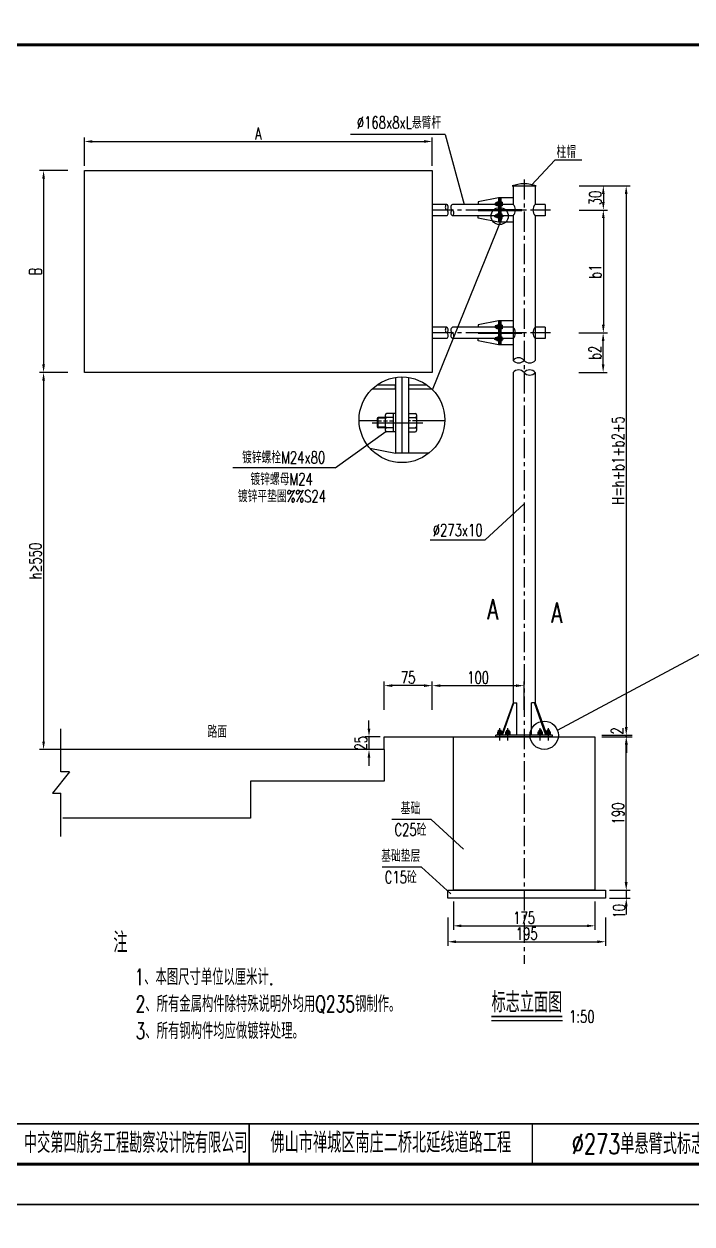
# Model space of a CAD drawing. Extents: x 4349 to 271026, y -15323 to -8945.
# Drawn here: x 4546.2 to 4711.4, y -14948.7 to -14651.7 of the extents above; entities that cross this region are included whole.
import ezdxf
from ezdxf.enums import TextEntityAlignment as Align

# ---------------------------------------------------------------- set-up
doc = ezdxf.new("R2010")
doc.units = 0
doc.header["$LTSCALE"] = 2
doc.header["$PDMODE"] = 32
doc.header["$PDSIZE"] = 0.3
doc.linetypes.add('CENTERX2', pattern=[4, 2.5, -0.5, 0.5, -0.5])
doc.linetypes.add('HIDDENX2', pattern=[0.75, 0.5, -0.25])
doc.layers.get('0').update_dxf_attribs({"linetype": 'CONTINUOUS'})
doc.layers.get('DEFPOINTS').update_dxf_attribs({"linetype": 'CONTINUOUS'})
for name, color, linetype in [('中线', 2, 'CENTERX2'), ('图框', 7, 'CONTINUOUS'), ('尺寸标注', 4, 'CONTINUOUS'), ('文字', 7, 'CONTINUOUS'), ('文字符号', 7, 'CONTINUOUS'), ('结构2', 7, 'CONTINUOUS'), ('结构3', 1, 'CONTINUOUS')]:
    doc.layers.add(name, color=color, linetype=linetype)
doc.styles.get("Standard").update_dxf_attribs({"font": 'simplex1.shx', "width": 0.7, "bigfont": 'hztxt.shx'})
doc.dimstyles.new('1：10', dxfattribs={"dimtxt": 3, "dimasz": 2, "dimexe": 1, "dimexo": 1, "dimgap": 0.5, "dimtad": 1, "dimrnd": 0.0095, "dimdsep": 46, "dimtxsty": 'Standard', "dimcen": 0.09, "dimclrd": 256, "dimclre": 256, "dimadec": 0, "dimazin": 0, "dimtfac": 1, "dimtix": 1, "dimtmove": 2, "dimatfit": 3, "dimfxl": 0, "dimtolj": 1, "dimtzin": 0, "dimarcsym": 0})
doc.dimstyles.new('比例：1：50（mm)', dxfattribs={"dimtxt": 3, "dimasz": 2, "dimexe": 1, "dimexo": 1, "dimgap": 0.5, "dimtad": 1, "dimlfac": 5, "dimrnd": 0.0095, "dimdsep": 46, "dimtxsty": 'Standard', "dimcen": 0.09, "dimclrd": 256, "dimclre": 256, "dimclrt": 256, "dimadec": 0, "dimazin": 0, "dimtfac": 1, "dimtix": 1, "dimtmove": 2, "dimatfit": 3, "dimfxl": 0, "dimtolj": 1, "dimtzin": 0, "dimarcsym": 0})

# ---------------------------------------------------------------- blocks, each defined once
blk = doc.blocks.new('series')
at = {"width": 0.75}
for tag, height, p in [('页码', 4, (-35, -19)), ('图名', 5, (-220, -282)), ('图号', 5, (-20, -282))]:
    blk.add_attdef(tag, text='', height=height, dxfattribs=at).set_placement(p, align=Align.MIDDLE_CENTER)
blk = doc.blocks.new('DIM')
at = {"color": 4}
blk.add_lwpolyline([(-1, -0.1, 0.2, 0, 0), (0, 0, 0, 0, 0)], format="xyseb", dxfattribs=at)
blk = doc.blocks.new('*D953')
at = {"layer": 'DEFPOINTS', "color": 0, "linetype": 'Continuous'}
for p in [(4562.22, -14737.98), (4551.08, -14831.32), (4562.22, -14831.32)]:
    blk.add_point(p, dxfattribs=at)
at = {"layer": '尺寸标注', "linetype": 'Continuous', "lineweight": -2}
for p, q in [((4557.08, -14737.98), (4550.08, -14737.98)), ((4551.08, -14739.98), (4551.08, -14829.32)), ((4557.08, -14831.32), (4550.08, -14831.32))]:
    blk.add_line(p, q, dxfattribs=at)
at = {"layer": '尺寸标注', "linetype": 'Continuous'}
for points in [[(4550.75, -14739.98), (4551.42, -14739.98), (4551.08, -14737.98)], [(4550.75, -14829.32), (4551.42, -14829.32), (4551.08, -14831.32)]]:
    blk.add_solid(points, dxfattribs=at)
at = {"layer": '尺寸标注', "linetype": 'Continuous', "insert": (4549.08, -14784.65), "char_height": 3, "attachment_point": 5, "rotation": 90}
blk.add_mtext('\\A1;h≥550', dxfattribs=at)
blk = doc.blocks.new('*D954')
at = {"layer": 'DEFPOINTS', "color": 0, "linetype": 'Continuous'}
for p in [(4672.63, -14691.78), (4676.45, -14697.78), (4689.48, -14697.78)]:
    blk.add_point(p, dxfattribs=at)
at = {"layer": '尺寸标注', "linetype": 'Continuous', "lineweight": -2}
for p, q in [((4683.48, -14691.78), (4690.48, -14691.78)), ((4689.48, -14693.78), (4689.48, -14695.78)), ((4683.48, -14697.78), (4690.48, -14697.78))]:
    blk.add_line(p, q, dxfattribs=at)
at = {"layer": '尺寸标注', "linetype": 'Continuous'}
for points in [[(4689.14, -14693.78), (4689.81, -14693.78), (4689.48, -14691.78)], [(4689.14, -14695.78), (4689.81, -14695.78), (4689.48, -14697.78)]]:
    blk.add_solid(points, dxfattribs=at)
at = {"layer": '尺寸标注', "linetype": 'Continuous', "insert": (4687.48, -14694.78), "char_height": 3, "attachment_point": 5, "rotation": 90}
blk.add_mtext('\\A1;30', dxfattribs=at)
blk = doc.blocks.new('*D955')
at = {"layer": 'DEFPOINTS', "color": 0, "linetype": 'Continuous'}
for p in [(4672.83, -14691.78), (4676.9, -14827.72), (4695.13, -14827.72)]:
    blk.add_point(p, dxfattribs=at)
at = {"layer": '尺寸标注', "linetype": 'Continuous', "lineweight": -2}
for p, q in [((4689.13, -14691.78), (4696.13, -14691.78)), ((4695.13, -14693.78), (4695.13, -14825.72)), ((4689.13, -14827.72), (4696.13, -14827.72))]:
    blk.add_line(p, q, dxfattribs=at)
at = {"layer": '尺寸标注', "linetype": 'Continuous'}
for points in [[(4694.8, -14693.78), (4695.47, -14693.78), (4695.13, -14691.78)], [(4694.8, -14825.72), (4695.47, -14825.72), (4695.13, -14827.72)]]:
    blk.add_solid(points, dxfattribs=at)
at = {"layer": '尺寸标注', "linetype": 'Continuous', "insert": (4693.13, -14759.75), "char_height": 3, "attachment_point": 5, "rotation": 90}
blk.add_mtext('\\A1;H=h+b1+b2+5', dxfattribs=at)
blk = doc.blocks.new('*D956')
at = {"layer": 'DEFPOINTS', "color": 0, "linetype": 'Continuous'}
for p in [(4687.4, -14828.12), (4695.13, -14828.12), (4690.03, -14866.12)]:
    blk.add_point(p, dxfattribs=at)
at = {"layer": '尺寸标注', "linetype": 'Continuous', "lineweight": -2}
for p, q in [((4689.13, -14828.12), (4696.13, -14828.12)), ((4695.13, -14864.12), (4695.13, -14830.12)), ((4691.03, -14866.12), (4696.13, -14866.12))]:
    blk.add_line(p, q, dxfattribs=at)
at = {"layer": '尺寸标注', "linetype": 'Continuous'}
for points in [[(4694.8, -14830.12), (4695.47, -14830.12), (4695.13, -14828.12)], [(4694.8, -14864.12), (4695.47, -14864.12), (4695.13, -14866.12)]]:
    blk.add_solid(points, dxfattribs=at)
at = {"layer": '尺寸标注', "linetype": 'Continuous', "insert": (4693.13, -14847.12), "char_height": 3, "attachment_point": 5, "rotation": 90}
blk.add_mtext('\\A1;190', dxfattribs=at)
blk = doc.blocks.new('*D957')
at = {"layer": 'DEFPOINTS', "color": 0, "linetype": 'Continuous'}
for p in [(4690.03, -14866.12), (4690.03, -14868.12), (4695.15, -14868.12)]:
    blk.add_point(p, dxfattribs=at)
at = {"layer": '尺寸标注', "linetype": 'Continuous', "lineweight": -2}
for p, q in [((4695.15, -14864.12), (4695.15, -14862.12)), ((4691.03, -14866.12), (4696.15, -14866.12)), ((4695.15, -14866.12), (4695.15, -14868.12)), ((4691.03, -14868.12), (4696.15, -14868.12)), ((4695.15, -14870.12), (4695.15, -14872.12))]:
    blk.add_line(p, q, dxfattribs=at)
at = {"layer": '尺寸标注', "linetype": 'Continuous'}
for points in [[(4694.81, -14864.12), (4695.48, -14864.12), (4695.15, -14866.12)], [(4694.81, -14870.12), (4695.48, -14870.12), (4695.15, -14868.12)]]:
    blk.add_solid(points, dxfattribs=at)
at = {"layer": '尺寸标注', "linetype": 'Continuous', "insert": (4693.37, -14871.32), "char_height": 3, "attachment_point": 5, "rotation": 90}
blk.add_mtext('\\A1;10', dxfattribs=at)
blk = doc.blocks.new('*D958')
at = {"layer": 'DEFPOINTS', "color": 0, "linetype": 'Continuous'}
for p in [(4652.4, -14866.12), (4687.4, -14866.12), (4687.4, -14874.93)]:
    blk.add_point(p, dxfattribs=at)
at = {"layer": '尺寸标注', "linetype": 'Continuous', "lineweight": -2}
for p, q in [((4652.4, -14868.93), (4652.4, -14875.93)), ((4687.4, -14868.93), (4687.4, -14875.93)), ((4654.4, -14874.93), (4685.4, -14874.93))]:
    blk.add_line(p, q, dxfattribs=at)
at = {"layer": '尺寸标注', "linetype": 'Continuous'}
for points in [[(4654.4, -14874.6), (4654.4, -14875.27), (4652.4, -14874.93)], [(4685.4, -14874.6), (4685.4, -14875.27), (4687.4, -14874.93)]]:
    blk.add_solid(points, dxfattribs=at)
at = {"layer": '尺寸标注', "linetype": 'Continuous', "insert": (4669.9, -14872.93), "char_height": 3, "attachment_point": 5}
blk.add_mtext('\\A1;175', dxfattribs=at)
blk = doc.blocks.new('*D959')
at = {"layer": 'DEFPOINTS', "color": 0, "linetype": 'Continuous'}
for p in [(4651.03, -14868.12), (4690.03, -14868.12), (4690.03, -14878.87)]:
    blk.add_point(p, dxfattribs=at)
at = {"layer": '尺寸标注', "linetype": 'Continuous', "lineweight": -2}
for p, q in [((4651.03, -14872.87), (4651.03, -14879.87)), ((4690.03, -14872.87), (4690.03, -14879.87)), ((4653.03, -14878.87), (4688.03, -14878.87))]:
    blk.add_line(p, q, dxfattribs=at)
at = {"layer": '尺寸标注', "linetype": 'Continuous'}
for points in [[(4653.03, -14878.54), (4653.03, -14879.21), (4651.03, -14878.87)], [(4688.03, -14878.54), (4688.03, -14879.21), (4690.03, -14878.87)]]:
    blk.add_solid(points, dxfattribs=at)
at = {"layer": '尺寸标注', "linetype": 'Continuous', "insert": (4670.53, -14876.87), "char_height": 3, "attachment_point": 5}
blk.add_mtext('\\A1;195', dxfattribs=at)
blk = doc.blocks.new('*D970')
at = {"layer": 'DEFPOINTS', "color": 0, "linetype": 'Continuous'}
for p in [(4561.17, -14687.98), (4551.08, -14737.98), (4561.17, -14737.98)]:
    blk.add_point(p, dxfattribs=at)
at = {"layer": '尺寸标注', "linetype": 'Continuous', "lineweight": -2}
for p, q in [((4557.08, -14687.98), (4550.08, -14687.98)), ((4551.08, -14689.98), (4551.08, -14735.98)), ((4557.08, -14737.98), (4550.08, -14737.98))]:
    blk.add_line(p, q, dxfattribs=at)
at = {"layer": '尺寸标注', "linetype": 'Continuous'}
for points in [[(4550.75, -14689.98), (4551.42, -14689.98), (4551.08, -14687.98)], [(4550.75, -14735.98), (4551.42, -14735.98), (4551.08, -14737.98)]]:
    blk.add_solid(points, dxfattribs=at)
at = {"layer": '尺寸标注', "color": 0, "linetype": 'Continuous', "insert": (4549.08, -14712.98), "char_height": 3, "attachment_point": 5, "rotation": 90}
blk.add_mtext('\\A1;B', dxfattribs=at)
blk = doc.blocks.new('*D971')
at = {"layer": 'DEFPOINTS', "color": 0, "linetype": 'Continuous'}
for p in [(4647.17, -14680.81), (4561.17, -14687.98), (4647.17, -14687.98)]:
    blk.add_point(p, dxfattribs=at)
at = {"layer": '尺寸标注', "linetype": 'Continuous', "lineweight": -2}
for p, q in [((4561.17, -14686.81), (4561.17, -14679.81)), ((4647.17, -14686.81), (4647.17, -14679.81)), ((4563.17, -14680.81), (4645.17, -14680.81))]:
    blk.add_line(p, q, dxfattribs=at)
at = {"layer": '尺寸标注', "linetype": 'Continuous'}
for points in [[(4563.17, -14680.47), (4563.17, -14681.14), (4561.17, -14680.81)], [(4645.17, -14680.47), (4645.17, -14681.14), (4647.17, -14680.81)]]:
    blk.add_solid(points, dxfattribs=at)
at = {"layer": '尺寸标注', "color": 0, "linetype": 'Continuous', "insert": (4604.17, -14678.81), "char_height": 3, "attachment_point": 5}
blk.add_mtext('\\A1;A', dxfattribs=at)
blk = doc.blocks.new('*D936')
at = {"layer": 'DEFPOINTS', "color": 0, "linetype": 'Continuous'}
for p in [(4675.13, -14728.18), (4689.43, -14728.18), (4647.17, -14737.98)]:
    blk.add_point(p, dxfattribs=at)
at = {"layer": '尺寸标注', "linetype": 'Continuous', "lineweight": -2}
for p, q in [((4683.43, -14728.18), (4690.43, -14728.18)), ((4689.43, -14735.98), (4689.43, -14730.18)), ((4683.43, -14737.98), (4690.43, -14737.98))]:
    blk.add_line(p, q, dxfattribs=at)
at = {"layer": '尺寸标注', "linetype": 'Continuous'}
for points in [[(4689.1, -14730.18), (4689.76, -14730.18), (4689.43, -14728.18)], [(4689.1, -14735.98), (4689.76, -14735.98), (4689.43, -14737.98)]]:
    blk.add_solid(points, dxfattribs=at)
at = {"layer": '尺寸标注', "color": 0, "linetype": 'Continuous', "insert": (4687.43, -14733.08), "char_height": 3, "attachment_point": 5, "rotation": 90}
blk.add_mtext('\\A1;b2', dxfattribs=at)
blk = doc.blocks.new('*D937')
at = {"layer": 'DEFPOINTS', "color": 0, "linetype": 'Continuous'}
for p in [(4676.45, -14697.78), (4676.45, -14728.18), (4689.48, -14728.18)]:
    blk.add_point(p, dxfattribs=at)
at = {"layer": '尺寸标注', "linetype": 'Continuous', "lineweight": -2}
for p, q in [((4683.48, -14697.78), (4690.48, -14697.78)), ((4689.48, -14699.78), (4689.48, -14726.18)), ((4683.48, -14728.18), (4690.48, -14728.18))]:
    blk.add_line(p, q, dxfattribs=at)
at = {"layer": '尺寸标注', "linetype": 'Continuous'}
for points in [[(4689.14, -14699.78), (4689.81, -14699.78), (4689.48, -14697.78)], [(4689.14, -14726.18), (4689.81, -14726.18), (4689.48, -14728.18)]]:
    blk.add_solid(points, dxfattribs=at)
at = {"layer": '尺寸标注', "color": 0, "linetype": 'Continuous', "insert": (4687.48, -14712.98), "char_height": 3, "attachment_point": 5, "rotation": 90}
blk.add_mtext('\\A1;b1', dxfattribs=at)
blk = doc.blocks.new('*D938')
at = {"layer": 'DEFPOINTS', "color": 0, "linetype": 'Continuous'}
for p in [(4669.9, -14815.49), (4647.17, -14828.12), (4669.9, -14828.12)]:
    blk.add_point(p, dxfattribs=at)
at = {"layer": '尺寸标注', "linetype": 'Continuous', "lineweight": -2}
for p, q in [((4647.17, -14821.49), (4647.17, -14814.49)), ((4649.17, -14815.49), (4667.9, -14815.49)), ((4669.9, -14821.49), (4669.9, -14814.49))]:
    blk.add_line(p, q, dxfattribs=at)
at = {"layer": '尺寸标注', "linetype": 'Continuous'}
for points in [[(4649.17, -14815.16), (4649.17, -14815.82), (4647.17, -14815.49)], [(4667.9, -14815.16), (4667.9, -14815.82), (4669.9, -14815.49)]]:
    blk.add_solid(points, dxfattribs=at)
at = {"layer": '尺寸标注', "color": 0, "linetype": 'Continuous', "insert": (4658.53, -14813.49), "char_height": 3, "attachment_point": 5}
blk.add_mtext('\\A1;100', dxfattribs=at)
blk = doc.blocks.new('*D939')
at = {"layer": 'DEFPOINTS', "color": 0, "linetype": 'Continuous'}
for p in [(4635.28, -14815.49), (4635.28, -14828.12), (4647.17, -14828.12)]:
    blk.add_point(p, dxfattribs=at)
at = {"layer": '尺寸标注', "linetype": 'Continuous', "lineweight": -2}
for p, q in [((4635.28, -14821.49), (4635.28, -14814.49)), ((4645.17, -14815.49), (4637.28, -14815.49)), ((4647.17, -14821.49), (4647.17, -14814.49))]:
    blk.add_line(p, q, dxfattribs=at)
at = {"layer": '尺寸标注', "linetype": 'Continuous'}
for points in [[(4637.28, -14815.16), (4637.28, -14815.82), (4635.28, -14815.49)], [(4645.17, -14815.16), (4645.17, -14815.82), (4647.17, -14815.49)]]:
    blk.add_solid(points, dxfattribs=at)
at = {"layer": '尺寸标注', "color": 0, "linetype": 'Continuous', "insert": (4641.22, -14813.49), "char_height": 3, "attachment_point": 5}
blk.add_mtext('\\A1;75', dxfattribs=at)
blk = doc.blocks.new('*D951')
at = {"layer": 'DEFPOINTS', "color": 0, "linetype": 'Continuous'}
for p in [(4689.13, -14827.72), (4689.13, -14828.12), (4695.17, -14827.72)]:
    blk.add_point(p, dxfattribs=at)
at = {"layer": '尺寸标注', "linetype": 'Continuous', "lineweight": -2}
for p, q in [((4695.17, -14825.72), (4695.17, -14823.72)), ((4690.13, -14827.72), (4696.17, -14827.72)), ((4690.13, -14828.12), (4696.17, -14828.12)), ((4695.17, -14828.12), (4695.17, -14827.72)), ((4695.17, -14830.12), (4695.17, -14832.12))]:
    blk.add_line(p, q, dxfattribs=at)
at = {"layer": '尺寸标注', "linetype": 'Continuous'}
for points in [[(4694.83, -14825.72), (4695.5, -14825.72), (4695.17, -14827.72)], [(4694.83, -14830.12), (4695.5, -14830.12), (4695.17, -14828.12)]]:
    blk.add_solid(points, dxfattribs=at)
at = {"layer": '尺寸标注', "color": 0, "linetype": 'Continuous', "insert": (4692.89, -14826.67), "char_height": 3, "attachment_point": 5, "rotation": 90}
blk.add_mtext('\\A1;2', dxfattribs=at)
blk = doc.blocks.new('*D952')
at = {"layer": 'DEFPOINTS', "color": 0, "linetype": 'Continuous'}
for p in [(4635.28, -14828.12), (4631.54, -14831.32), (4635.28, -14831.32)]:
    blk.add_point(p, dxfattribs=at)
at = {"layer": '尺寸标注', "linetype": 'Continuous', "lineweight": -2}
for p, q in [((4631.54, -14826.12), (4631.54, -14824.12)), ((4634.28, -14828.12), (4630.54, -14828.12)), ((4631.54, -14828.12), (4631.54, -14831.32)), ((4634.28, -14831.32), (4630.54, -14831.32)), ((4631.54, -14833.32), (4631.54, -14835.32))]:
    blk.add_line(p, q, dxfattribs=at)
at = {"layer": '尺寸标注', "linetype": 'Continuous'}
for points in [[(4631.2, -14826.12), (4631.87, -14826.12), (4631.54, -14828.12)], [(4631.2, -14833.32), (4631.87, -14833.32), (4631.54, -14831.32)]]:
    blk.add_solid(points, dxfattribs=at)
at = {"layer": '尺寸标注', "color": 0, "linetype": 'Continuous', "insert": (4629.54, -14829.72), "char_height": 3, "attachment_point": 5, "rotation": 90}
blk.add_mtext('\\A1;25', dxfattribs=at)
blk = doc.blocks.new('12345')
at = {"layer": '图框'}
blk.add_lwpolyline([(4926.93, -9362.88), (4926.93, -9065.88), (4506.93, -9065.88), (4506.93, -9362.88)], close=True, dxfattribs=at)
blk = doc.blocks.new('123456')
at = {"layer": '图框', "linetype": 'Continuous'}
blk.add_blockref('12345', (0, -2522.15), dxfattribs=at)

msp = doc.modelspace()

# ---------------------------------------------------------------- linework, layer by layer
for p, q in [((4663.35583, -14827.72291), (4663.35583, -14826.88291)), ((4664.43583, -14827.24291), (4663.35583, -14827.24291)), ((4663.59583, -14827.60291), (4663.59583, -14826.52291)), ((4664.19583, -14827.60291), (4664.19583, -14826.52291)), ((4664.43583, -14827.72291), (4664.43583, -14826.88291)), ((4665.35583, -14827.72291), (4665.35583, -14826.88291)), ((4666.43583, -14827.24291), (4665.35583, -14827.24291)), ((4665.59583, -14827.60291), (4665.59583, -14826.52291)), ((4666.19583, -14827.60291), (4666.19583, -14826.52291)), ((4666.43583, -14827.72291), (4666.43583, -14826.88291)), ((4673.35583, -14827.72291), (4673.35583, -14826.88291)), ((4673.35583, -14827.24291), (4674.43583, -14827.24291)), ((4673.59583, -14827.60291), (4673.59583, -14826.52291)), ((4674.19583, -14827.60291), (4674.19583, -14826.52291)), ((4674.43583, -14827.72291), (4674.43583, -14826.88291)), ((4675.35583, -14827.72291), (4675.35583, -14826.88291)), ((4675.35583, -14827.24291), (4676.43583, -14827.24291)), ((4675.59583, -14827.60291), (4675.59583, -14826.52291)), ((4676.19583, -14827.60291), (4676.19583, -14826.52291)), ((4676.43583, -14827.72291), (4676.43583, -14826.88291))]:
    msp.add_line(p, q)
at = {"layer": '中线'}
for p, q in [((4669.89583, -14690.17599), (4669.89583, -14884.35863)), ((4676.44583, -14697.77636), (4647.16583, -14697.77636)), ((4662.47817, -14696.28859), (4664.81461, -14696.28859)), ((4662.47817, -14696.28859), (4664.81461, -14696.28859)), ((4662.47817, -14699.26413), (4664.81461, -14699.26413)), ((4662.47817, -14699.26413), (4664.81461, -14699.26413)), ((4676.44583, -14728.17636), (4647.16583, -14728.17636)), ((4662.47817, -14726.68859), (4664.81461, -14726.68859)), ((4662.47817, -14729.66413), (4664.81461, -14729.66413)), ((4663.89583, -14829.07188), (4663.89583, -14826.02367)), ((4665.89583, -14829.07188), (4665.89583, -14826.02367)), ((4673.89583, -14829.07188), (4673.89583, -14826.02367)), ((4675.89583, -14829.07188), (4675.89583, -14826.02367))]:
    msp.add_line(p, q, dxfattribs=at)
at = {"layer": '图框'}
for points, const_width in [([(4916.92857, -14656.90394), (4536.92857, -14656.90394), (4536.92858, -14933.90394), (4916.92858, -14933.90394), (4916.92857, -14656.90394)], 0.7), ([(4536.92858, -14923.90394), (4916.92858, -14923.90394)], 0.4), ([(4601.92858, -14923.90394), (4601.92858, -14933.90394)], 0.4), ([(4671.92858, -14933.90394), (4671.92858, -14923.90394)], 0.4)]:
    msp.add_lwpolyline(points, dxfattribs=dict(at, const_width=const_width))
at = {"layer": '尺寸标注'}
for p, q in [((4693.62108, -14827.72291), (4696.6476, -14827.72291)), ((4693.62108, -14828.12291), (4696.6476, -14828.12291)), ((4695.1476, -14828.12291), (4695.1476, -14827.72291)), ((4696.12108, -14827.72291), (4696.6476, -14827.72291)), ((4695.1476, -14830.12291), (4695.1476, -14832.12291)), ((4644.4879, -14860.39994), (4651.77782, -14867.00064)), ((4695.1476, -14864.12291), (4695.1476, -14862.12291))]:
    msp.add_line(p, q, dxfattribs=at)
for centre, radius in [((4663.84583, -14699.26413), 2.11998), ((4674.85766, -14827.77615), 3.5)]:
    msp.add_circle(centre, radius, dxfattribs=at)
at = {"layer": '尺寸标注', "linetype": 'ByBlock'}
for centre, start, end in [((4668.53083, -14736.09285), 39.372349, 140.627651), ((4668.53083, -14733.85261), 219.372349, 320.627651), ((4671.26083, -14733.85261), 219.372349, 320.627651), ((4668.53083, -14739.09285), 39.372349, 140.627651), ((4671.26083, -14739.09285), 39.372349, 140.627651), ((4671.26083, -14736.85261), 219.372349, 320.627651)]:
    msp.add_arc(centre, 1.76576, start, end, dxfattribs=at)
at = {"layer": '文字'}
for p, q in [((4644.4879, -14860.39994), (4634.82418, -14860.39994)), ((4661.78809, -14898.39527), (4679.37182, -14898.39527))]:
    msp.add_line(p, q, dxfattribs=at)
for points in [[(4659.72719, -14797.40708, 0, 0.7, 0), (4659.72719, -14795.40708, 0, 0, 0), (4659.72719, -14792.90708, 0, 0, 0), (4664.52401, -14792.90708, 0, 0, 0)], [(4680.46629, -14797.40708, 0, 0.7, 0), (4680.46629, -14795.40708, 0, 0, 0), (4680.46629, -14792.90708, 0, 0, 0), (4675.66947, -14792.90708, 0, 0, 0)]]:
    msp.add_lwpolyline(points, format="xyseb", dxfattribs=at)
at = {"layer": '文字', "const_width": 0.4}
msp.add_lwpolyline([(4661.78809, -14897.39527), (4679.37182, -14897.39527)], dxfattribs=at)
at = {"layer": '文字符号'}
for p, q in [((4650.39624, -14679.05771), (4626.97308, -14679.05771)), ((4650.39624, -14679.05771), (4655.04099, -14696.37636)), ((4677.52857, -14685.45784), (4671.72121, -14691.64614)), ((4684.15195, -14685.45784), (4677.52857, -14685.45784)), ((4623.18293, -14761.57242), (4635.68228, -14752.56226)), ((4623.18293, -14761.57242), (4597.91192, -14761.57242)), ((4660.1666, -14779.48112), (4669.89583, -14770.48257)), ((4660.1666, -14779.48112), (4646.66938, -14779.48112)), ((4678.11598, -14826.49813), (4715.76415, -14806.36305)), ((4646.89124, -14848.63806), (4637.22753, -14848.63806)), ((4646.89124, -14848.63806), (4654.89169, -14855.92441))]:
    msp.add_line(p, q, dxfattribs=at)
at = {"layer": '结构2'}
for p, q in [((4663.42583, -14696.03859), (4662.72583, -14696.03859)), ((4662.72583, -14696.03859), (4662.72583, -14696.53859)), ((4663.42583, -14696.03859), (4662.72583, -14696.03859)), ((4662.72583, -14696.03859), (4662.72583, -14696.53859)), ((4663.42583, -14696.53859), (4662.72583, -14696.53859)), ((4663.42583, -14696.53859), (4662.72583, -14696.53859)), ((4663.52583, -14695.83859), (4663.12583, -14695.83859)), ((4663.12583, -14696.73859), (4663.12583, -14695.83859)), ((4663.52583, -14695.83859), (4663.12583, -14695.83859)), ((4663.12583, -14696.73859), (4663.12583, -14695.83859)), ((4663.52583, -14696.73859), (4663.12583, -14696.73859)), ((4663.52583, -14696.73859), (4663.12583, -14696.73859)), ((4663.42583, -14696.73859), (4663.42583, -14695.83859)), ((4663.42583, -14696.73859), (4663.42583, -14695.83859)), ((4663.52583, -14695.83859), (4663.52583, -14696.73859)), ((4663.52583, -14695.83859), (4663.52583, -14696.73859)), ((4663.52583, -14697.87636), (4663.52583, -14697.67636)), ((4663.52583, -14697.87636), (4663.52583, -14697.67636)), ((4664.16583, -14696.73859), (4664.16583, -14695.83859)), ((4664.46583, -14695.83859), (4664.16583, -14695.83859)), ((4664.16583, -14696.73859), (4664.16583, -14695.83859)), ((4664.46583, -14695.83859), (4664.16583, -14695.83859)), ((4664.16583, -14696.03859), (4664.46583, -14696.03859)), ((4664.16583, -14696.03859), (4664.46583, -14696.03859)), ((4664.16583, -14696.53859), (4664.46583, -14696.53859)), ((4664.16583, -14696.53859), (4664.46583, -14696.53859)), ((4664.46583, -14696.73859), (4664.16583, -14696.73859)), ((4664.46583, -14696.73859), (4664.16583, -14696.73859)), ((4664.46583, -14695.83859), (4664.46583, -14696.73859)), ((4664.46583, -14695.83859), (4664.46583, -14696.73859)), ((4647.24148, -14742.25048), (4664.46583, -14699.71413)), ((4662.72583, -14699.51413), (4662.72583, -14699.01413)), ((4663.42583, -14699.01413), (4662.72583, -14699.01413)), ((4662.72583, -14699.51413), (4662.72583, -14699.01413)), ((4663.42583, -14699.01413), (4662.72583, -14699.01413)), ((4663.42583, -14699.51413), (4662.72583, -14699.51413)), ((4663.42583, -14699.51413), (4662.72583, -14699.51413)), ((4663.12583, -14698.81413), (4663.12583, -14699.71413)), ((4663.52583, -14698.81413), (4663.12583, -14698.81413)), ((4663.12583, -14698.81413), (4663.12583, -14699.71413)), ((4663.52583, -14698.81413), (4663.12583, -14698.81413)), ((4663.52583, -14699.71413), (4663.12583, -14699.71413)), ((4663.52583, -14699.71413), (4663.12583, -14699.71413)), ((4663.42583, -14698.81413), (4663.42583, -14699.71413)), ((4663.42583, -14698.81413), (4663.42583, -14699.71413)), ((4663.52583, -14699.71413), (4663.52583, -14698.81413)), ((4663.52583, -14699.71413), (4663.52583, -14698.81413)), ((4664.46583, -14698.81413), (4664.16583, -14698.81413)), ((4664.16583, -14698.81413), (4664.16583, -14699.71413)), ((4664.46583, -14698.81413), (4664.16583, -14698.81413)), ((4664.16583, -14698.81413), (4664.16583, -14699.71413)), ((4664.16583, -14699.01413), (4664.46583, -14699.01413)), ((4664.16583, -14699.01413), (4664.46583, -14699.01413)), ((4664.16583, -14699.51413), (4664.46583, -14699.51413)), ((4664.16583, -14699.51413), (4664.46583, -14699.51413)), ((4664.46583, -14699.71413), (4664.16583, -14699.71413)), ((4664.46583, -14699.71413), (4664.16583, -14699.71413)), ((4664.46583, -14699.71413), (4664.46583, -14698.81413)), ((4664.46583, -14699.71413), (4664.46583, -14698.81413)), ((4662.72583, -14726.43859), (4662.72583, -14726.93859)), ((4663.42583, -14726.43859), (4662.72583, -14726.43859)), ((4663.42583, -14726.93859), (4662.72583, -14726.93859)), ((4663.12583, -14727.13859), (4663.12583, -14726.23859)), ((4663.52583, -14726.23859), (4663.12583, -14726.23859)), ((4663.52583, -14727.13859), (4663.12583, -14727.13859)), ((4663.42583, -14727.13859), (4663.42583, -14726.23859)), ((4663.52583, -14726.23859), (4663.52583, -14727.13859)), ((4663.52583, -14728.27636), (4663.52583, -14728.07636)), ((4664.46583, -14726.23859), (4664.16583, -14726.23859)), ((4664.16583, -14727.13859), (4664.16583, -14726.23859)), ((4664.16583, -14726.43859), (4664.46583, -14726.43859)), ((4664.16583, -14726.93859), (4664.46583, -14726.93859)), ((4664.46583, -14727.13859), (4664.16583, -14727.13859)), ((4664.46583, -14726.23859), (4664.46583, -14727.13859)), ((4663.42583, -14729.41413), (4662.72583, -14729.41413)), ((4662.72583, -14729.91413), (4662.72583, -14729.41413)), ((4663.42583, -14729.91413), (4662.72583, -14729.91413)), ((4663.52583, -14729.21413), (4663.12583, -14729.21413)), ((4663.12583, -14729.21413), (4663.12583, -14730.11413)), ((4663.52583, -14730.11413), (4663.12583, -14730.11413)), ((4663.42583, -14729.21413), (4663.42583, -14730.11413)), ((4663.52583, -14730.11413), (4663.52583, -14729.21413)), ((4664.16583, -14729.21413), (4664.16583, -14730.11413)), ((4664.46583, -14729.21413), (4664.16583, -14729.21413)), ((4664.16583, -14729.41413), (4664.46583, -14729.41413)), ((4664.16583, -14729.91413), (4664.46583, -14729.91413)), ((4664.46583, -14730.11413), (4664.16583, -14730.11413)), ((4664.46583, -14730.11413), (4664.46583, -14729.21413)), ((4638.09441, -14739.21512), (4638.09441, -14757.96129)), ((4639.69441, -14739.09367), (4639.69441, -14757.96129)), ((4639.69441, -14739.09367), (4639.69441, -14757.96129)), ((4641.29441, -14739.21512), (4641.29441, -14757.96129)), ((4632.33872, -14742.06129), (4638.09441, -14742.06129)), ((4633.54286, -14741.06129), (4638.09441, -14741.06129)), ((4638.09441, -14742.06129), (4638.09441, -14741.06129)), ((4638.09441, -14742.06129), (4638.09441, -14741.06129)), ((4641.29441, -14741.06129), (4645.84596, -14741.06129)), ((4641.29441, -14742.06129), (4647.05009, -14742.06129)), ((4633.59615, -14749.96129), (4629.0979, -14749.96129)), ((4632.34232, -14750.40013), (4644.86375, -14750.40013)), ((4650.29092, -14749.96129), (4643.29441, -14749.96129)), ((4631.73015, -14756.68844), (4638.09441, -14757.96129)), ((4639.69441, -14757.96129), (4638.09441, -14757.96129)), ((4646.32784, -14757.96129), (4639.69441, -14757.96129)), ((4555.38343, -14836.81651), (4555.38343, -14826.16219)), ((4635.27802, -14831.31625), (4635.27802, -14828.12291)), ((4635.27802, -14828.12291), (4662.52088, -14828.12291)), ((4664.43583, -14826.88291), (4663.35583, -14826.88291)), ((4664.43583, -14827.60291), (4663.35583, -14827.60291)), ((4663.59583, -14826.52291), (4664.19583, -14826.52291)), ((4666.43583, -14826.88291), (4665.35583, -14826.88291)), ((4666.43583, -14827.60291), (4665.35583, -14827.60291)), ((4665.59583, -14826.52291), (4666.19583, -14826.52291)), ((4673.35583, -14826.88291), (4674.43583, -14826.88291)), ((4673.35583, -14827.60291), (4674.43583, -14827.60291)), ((4674.19583, -14826.52291), (4673.59583, -14826.52291)), ((4675.35583, -14826.88291), (4676.43583, -14826.88291)), ((4675.35583, -14827.60291), (4676.43583, -14827.60291)), ((4676.19583, -14826.52291), (4675.59583, -14826.52291)), ((4557.51918, -14836.81651), (4553.24768, -14842.13537)), ((4557.51918, -14836.81651), (4555.38343, -14836.81651)), ((4553.24768, -14842.13537), (4555.38343, -14842.13537)), ((4555.38343, -14852.84646), (4555.38343, -14842.13537))]:
    msp.add_line(p, q, dxfattribs=at)
at = {"layer": '结构2', "linetype": 'HIDDENX2'}
for p, q in [((4633.59615, -14749.96129), (4638.09441, -14749.96129)), ((4643.29441, -14749.96129), (4641.29441, -14749.96129))]:
    msp.add_line(p, q, dxfattribs=at)
at = {"layer": '结构2'}
for points in [[(4652.39583, -14828.12291), (4687.39583, -14828.12291), (4687.39583, -14866.12291), (4652.39583, -14866.12291)], [(4651.03069, -14866.12291), (4690.03069, -14866.12291), (4690.03069, -14868.12291), (4651.03069, -14868.12291)]]:
    msp.add_lwpolyline(points, close=True, dxfattribs=at)
msp.add_circle((4639.69441, -14749.69356), 10.59989, dxfattribs=at)
for centre, start, end in [((4651.2359, -14697.07636), 124.1039905, 235.8960095), ((4650.28789, -14697.07636), 304.1039905, 55.8960095), ((4650.28789, -14698.47636), 304.1039905, 55.8960095), ((4652.63368, -14697.07636), 124.1039905, 235.8960095), ((4652.63368, -14698.47636), 124.1039905, 235.8960095), ((4651.68567, -14698.47636), 304.1039905, 55.8960095), ((4651.2359, -14727.47636), 124.1039905, 235.8960095), ((4650.28789, -14727.47636), 304.1039905, 55.8960095), ((4650.28789, -14728.87636), 304.1039905, 55.8960095), ((4652.63368, -14727.47636), 124.1039905, 235.8960095), ((4652.63368, -14728.87636), 124.1039905, 235.8960095), ((4651.68567, -14728.87636), 304.1039905, 55.8960095)]:
    msp.add_arc(centre, 0.84539, start, end, dxfattribs=at)
at = {"layer": '结构3'}
for p, q in [((4667.16583, -14691.77636), (4667.16583, -14696.37636)), ((4672.62583, -14691.77636), (4672.62583, -14696.37636)), ((4663.52583, -14694.77636), (4658.52583, -14695.77636)), ((4663.52583, -14694.77636), (4658.52583, -14695.77636)), ((4663.52583, -14694.77636), (4663.52583, -14700.77636)), ((4667.16583, -14694.77636), (4663.52583, -14694.77636)), ((4663.52583, -14694.77636), (4663.52583, -14700.77636)), ((4667.16583, -14694.77636), (4663.52583, -14694.77636)), ((4663.84583, -14694.77636), (4663.84583, -14700.77636)), ((4663.84583, -14694.77636), (4663.84583, -14700.77636)), ((4664.16583, -14694.77636), (4664.16583, -14700.77636)), ((4664.16583, -14694.77636), (4664.16583, -14700.77636)), ((4650.76189, -14696.37636), (4647.16583, -14696.37636)), ((4663.52583, -14696.37636), (4652.15968, -14696.37636)), ((4658.52583, -14695.77636), (4658.52583, -14696.37636)), ((4658.52583, -14695.77636), (4658.52583, -14696.37636)), ((4658.52583, -14697.67636), (4658.52583, -14697.87636)), ((4658.52583, -14697.67636), (4663.52583, -14697.67636)), ((4658.52583, -14697.67636), (4658.52583, -14697.87636)), ((4658.52583, -14697.67636), (4663.52583, -14697.67636)), ((4658.52583, -14697.87636), (4663.52583, -14697.87636)), ((4658.52583, -14697.87636), (4663.52583, -14697.87636)), ((4667.16583, -14696.37636), (4664.16583, -14696.37636)), ((4667.16583, -14696.37636), (4664.16583, -14696.37636)), ((4664.16583, -14697.67636), (4669.36583, -14697.67636)), ((4664.16583, -14697.67636), (4669.36583, -14697.67636)), ((4664.16583, -14697.87636), (4669.36583, -14697.87636)), ((4664.16583, -14697.87636), (4669.36583, -14697.87636)), ((4669.36583, -14697.87636), (4669.36583, -14697.67636)), ((4675.12583, -14696.37636), (4672.62583, -14696.37636)), ((4675.12583, -14696.37636), (4672.62583, -14696.37636)), ((4675.12583, -14696.37636), (4675.12583, -14699.17636)), ((4675.12583, -14696.37636), (4675.12583, -14699.17636)), ((4650.76189, -14699.17636), (4647.16583, -14699.17636)), ((4663.52583, -14699.17636), (4652.15968, -14699.17636)), ((4658.52583, -14699.77636), (4658.52583, -14699.17636)), ((4658.52583, -14699.77636), (4658.52583, -14699.17636)), ((4663.52583, -14700.77636), (4658.52583, -14699.77636)), ((4663.52583, -14700.77636), (4658.52583, -14699.77636)), ((4667.16583, -14700.77636), (4663.52583, -14700.77636)), ((4667.16583, -14700.77636), (4663.52583, -14700.77636)), ((4667.16583, -14699.17636), (4664.16583, -14699.17636)), ((4667.16583, -14699.17636), (4664.16583, -14699.17636)), ((4667.16583, -14699.17636), (4667.16583, -14734.97273)), ((4675.12583, -14699.17636), (4672.62583, -14699.17636)), ((4672.62583, -14699.17636), (4672.62583, -14734.97273)), ((4675.12583, -14699.17636), (4672.62583, -14699.17636)), ((4663.52583, -14725.17636), (4658.52583, -14726.17636)), ((4667.16583, -14725.17636), (4663.52583, -14725.17636)), ((4663.52583, -14725.17636), (4663.52583, -14731.17636)), ((4663.84583, -14725.17636), (4663.84583, -14731.17636)), ((4664.16583, -14725.17636), (4664.16583, -14731.17636)), ((4650.76189, -14726.77636), (4647.16583, -14726.77636)), ((4663.52583, -14726.77636), (4652.15968, -14726.77636)), ((4658.52583, -14726.17636), (4658.52583, -14726.77636)), ((4658.52583, -14728.07636), (4663.52583, -14728.07636)), ((4658.52583, -14728.07636), (4658.52583, -14728.27636)), ((4667.16583, -14726.77636), (4664.16583, -14726.77636)), ((4664.16583, -14728.07636), (4669.36583, -14728.07636)), ((4675.12583, -14726.77636), (4672.62583, -14726.77636)), ((4675.12583, -14726.77636), (4675.12583, -14729.57636)), ((4650.76189, -14729.57636), (4647.16583, -14729.57636)), ((4663.52583, -14729.57636), (4652.15968, -14729.57636)), ((4658.52583, -14728.27636), (4663.52583, -14728.27636)), ((4658.52583, -14730.17636), (4658.52583, -14729.57636)), ((4663.52583, -14731.17636), (4658.52583, -14730.17636)), ((4667.16583, -14731.17636), (4663.52583, -14731.17636)), ((4664.16583, -14728.27636), (4669.36583, -14728.27636)), ((4667.16583, -14729.57636), (4664.16583, -14729.57636)), ((4675.12583, -14729.57636), (4672.62583, -14729.57636)), ((4667.16583, -14737.97273), (4667.16583, -14819.72291)), ((4672.62583, -14737.97273), (4672.62583, -14819.72291)), ((4635.59441, -14752.35013), (4635.59441, -14748.45013)), ((4638.09441, -14748.15013), (4635.89441, -14748.15013)), ((4637.59441, -14752.65013), (4637.59441, -14748.15013)), ((4638.09441, -14748.15013), (4638.09441, -14752.65013)), ((4641.29441, -14748.15013), (4641.29441, -14752.65013)), ((4641.29441, -14748.15013), (4642.99441, -14748.15013)), ((4643.29441, -14748.45013), (4643.29441, -14752.35013)), ((4633.59441, -14749.35013), (4633.59441, -14751.45013)), ((4635.59441, -14749.25013), (4633.6212, -14749.25013)), ((4635.59441, -14751.55013), (4633.6212, -14751.55013)), ((4633.69441, -14749.17692), (4633.69441, -14751.62333)), ((4637.59441, -14749.15013), (4633.79441, -14749.15013)), ((4637.59441, -14751.65013), (4633.79441, -14751.65013)), ((4637.59441, -14749.15013), (4636.39441, -14749.15013)), ((4637.59441, -14751.65013), (4636.39441, -14751.65013)), ((4641.29441, -14749.15013), (4642.99441, -14749.15013)), ((4641.29441, -14751.65013), (4642.99441, -14751.65013)), ((4638.09441, -14752.65013), (4635.89441, -14752.65013)), ((4641.29441, -14752.65013), (4642.99441, -14752.65013)), ((4667.14571, -14819.72291), (4664.31728, -14827.72291)), ((4664.54356, -14827.72291), (4667.37199, -14819.72291)), ((4667.14571, -14819.72291), (4668.08188, -14819.72291)), ((4668.08188, -14827.72291), (4668.08188, -14819.72291)), ((4671.70977, -14827.72291), (4671.70977, -14819.72291)), ((4672.64594, -14819.72291), (4671.70977, -14819.72291)), ((4675.24809, -14827.72291), (4672.41966, -14819.72291)), ((4672.64594, -14819.72291), (4675.47437, -14827.72291)), ((4662.89583, -14828.12291), (4662.89583, -14827.72291)), ((4676.89583, -14827.72291), (4662.89583, -14827.72291)), ((4676.89583, -14828.12291), (4662.89583, -14828.12291)), ((4676.89583, -14828.12291), (4662.89583, -14828.12291)), ((4676.89583, -14828.12291), (4676.89583, -14827.72291)), ((4635.27802, -14831.31625), (4555.88331, -14831.31625))]:
    msp.add_line(p, q, dxfattribs=at)
msp.add_lwpolyline([(4647.16583, -14737.97636), (4561.16583, -14737.97636), (4561.16583, -14687.97636), (4647.16583, -14687.97636)], close=True, dxfattribs=at)
msp.add_lwpolyline([(4672.83416, -14691.77636), (4671.446, -14691.45251, 0.114748011), (4668.34565, -14691.45251), (4666.95749, -14691.77636)], format="xyb", close=True, dxfattribs=at)
msp.add_lwpolyline([(4635.27802, -14831.31625), (4635.27802, -14839.11625), (4602.27077, -14839.11625), (4602.27077, -14848.31625), (4555.88331, -14848.31625)], dxfattribs=at)
for centre, radius, start, end in [((4665.72554, -14697.77636), 2.00858, 2.8537244, 44.1874569), ((4665.72554, -14697.77636), 2.00858, 2.8537244, 44.1874569), ((4665.72554, -14697.77636), 2.00858, 315.8125431, 357.1462756), ((4665.72554, -14697.77636), 2.00858, 315.8125431, 357.1462756), ((4674.06611, -14697.77636), 2.00858, 135.8125431, 224.1874569), ((4674.06611, -14697.77636), 2.00858, 135.8125431, 224.1874569), ((4665.72554, -14728.17636), 2.00858, 2.8537244, 44.1874569), ((4674.06611, -14728.17636), 2.00858, 135.8125431, 224.1874569), ((4665.72554, -14728.17636), 2.00858, 315.8125431, 357.1462756), ((4635.89441, -14748.45013), 0.3, 90, 180), ((4635.89441, -14748.85013), 0.3, 180, 270), ((4642.99441, -14748.45013), 0.3, 0, 90), ((4642.99441, -14748.85013), 0.3, 270, 0), ((4633.79441, -14749.35013), 0.2, 90, 180), ((4633.79441, -14751.45013), 0.2, 180, 270), ((4635.89441, -14749.45013), 0.3, 90, 180), ((4635.89441, -14751.35013), 0.3, 180, 270), ((4635.89441, -14751.95013), 0.3, 90, 180), ((4642.99441, -14749.45013), 0.3, 0, 90), ((4642.99441, -14751.35013), 0.3, 270, 0), ((4642.99441, -14751.95013), 0.3, 0, 90), ((4635.89441, -14752.35013), 0.3, 180, 270), ((4642.99441, -14752.35013), 0.3, 270, 0)]:
    msp.add_arc(centre, radius, start, end, dxfattribs=at)

# ---------------------------------------------------------------- block references
at = {"layer": '图框', "color": 1, "linetype": 'Continuous'}
for p in [(0, -3058.87737), (0, -3355.87737)]:
    msp.add_blockref('123456', p, dxfattribs=at)
at = {"layer": '图框'}
ref = msp.add_blockref('series', (4926.92858, -14646.90394), dxfattribs=at)
ref.add_attrib('页码', '第  3  页    共  4  页', dxfattribs={"layer": '0', "height": 4, "width": 0.7}).set_placement((4891.92857, -14665.90394), align=Align.MIDDLE_CENTER)
ref.add_attrib('图名', '%%C273单悬臂式标志一般构造图', dxfattribs={"layer": '0', "height": 5, "width": 0.7}).set_placement((4706.92858, -14928.90394), align=Align.MIDDLE_CENTER)
ref.add_attrib('图号', 'S2-13-9', dxfattribs={"layer": '0', "height": 5, "width": 0.65}).set_placement((4906.92858, -14928.90394), align=Align.MIDDLE_CENTER)
at = {"layer": '尺寸标注', "xscale": 2, "yscale": 2, "zscale": 2}
for p, rotation in [((4695.1476, -14828.12291), 90), ((4695.1476, -14828.12291), 90), ((4695.1476, -14866.12291), 270), ((4695.1476, -14866.12291), 270)]:
    msp.add_blockref('DIM', p, dxfattribs=dict(at, rotation=rotation))

# ---------------------------------------------------------------- texts
at = {"layer": '图框'}
for s, width, p in [('中交第四航务工程勘察设计院有限公司', 0.65, (4573.85942, -14928.6555)), ('佛山市禅城区南庄二桥北延线道路工程', 0.7, (4636.92858, -14928.58924))]:
    msp.add_text(s, height=5, dxfattribs=dict(at, width=width)).set_placement(p, align=Align.MIDDLE_CENTER)
at = {"layer": '文字', "width": 0.7}
for s, height, p in [('%%C168x8xL悬臂杆', 3, (4638.96805, -14676.12358)), ('柱帽', 3, (4680.30433, -14683.38597)), ('镀锌螺栓M24x80', 3, (4610.4285, -14759.00705)), ('镀锌螺母M24', 3, (4609.93614, -14764.37506)), ('镀锌平垫圈%%S24', 3, (4610.01382, -14768.6055)), ('%%C273x10', 3, (4653.46474, -14776.99342)), ('A', 5, (4662.13334, -14796.57971)), ('A', 5, (4677.96928, -14797.44646)), ('路面', 3, (4594.04448, -14826.87831)), ('基础', 3, (4641.79386, -14845.85996)), ('C25砼', 3, (4641.79386, -14851.14376)), ('基础垫层', 3, (4639.39052, -14857.62184)), ('C15砼', 3, (4639.39052, -14862.90564)), ('标志立面图', 5, (4670.58376, -14893.87315)), ('1:50', 3, (4684.16183, -14897.39779))]:
    msp.add_text(s, height=height, dxfattribs=at).set_placement(p, align=Align.MIDDLE_CENTER)
at = {"layer": '文字', "linetype": 'Continuous', "width": 0.7}
for s, height, p in [('注', 5, (4568.31336, -14881.55534)), ('1、本图尺寸单位以厘米计.', 4, (4573.56111, -14889.60289))]:
    msp.add_text(s, height=height, dxfattribs=at).set_placement(p)
at = {"layer": '文字', "color": 7, "linetype": 'Continuous', "width": 0.7}
for s, p in [('2、所有金属构件除特殊说明外均用Q235钢制作。', (4573.84111, -14896.26956)), ('3、所有钢构件均应做镀锌处理。', (4573.84111, -14902.93622))]:
    msp.add_text(s, height=4, dxfattribs=at).set_placement(p)

# ---------------------------------------------------------------- dimensions: what is measured, and where the dimension line sits
at = {"layer": '尺寸标注', "linetype": 'Continuous'}
for base, p1, p2, text, picture, middle in [((4647.16583, -14680.80576), (4561.16583, -14687.97636), (4647.16583, -14687.97636), 'A', '*D971', (4604.16583, -14678.80576)), ((4635.27802, -14815.48897), (4647.16583, -14828.12291), (4635.27802, -14828.12291), '75', '*D939', (4641.22192, -14813.48897)), ((4669.89583, -14815.48897), (4647.16583, -14828.12291), (4669.89583, -14828.12291), '100', '*D938', (4658.53083, -14813.48897))]:
    dim = msp.add_linear_dim(base=base, p1=p1, p2=p2, text=text, dimstyle='1：10', dxfattribs=at)
    dim.commit()
    dim.dimension.update_dxf_attribs({"geometry": picture, "text_midpoint": middle})
for base, p1, p2, text, dimstyle, picture, middle in [((4551.08286, -14737.97636), (4561.16583, -14687.97636), (4561.16583, -14737.97636), 'B', '1：10', '*D970', (4549.08286, -14712.97636)), ((4695.13434, -14827.72291), (4672.83416, -14691.77636), (4676.89583, -14827.72291), 'H=h+b1+b2+5', '比例：1：50（mm)', '*D955', (4693.13434, -14759.74964)), ((4689.47558, -14728.17636), (4676.44583, -14697.77636), (4676.44583, -14728.17636), 'b1', '1：10', '*D937', (4687.47558, -14712.97636)), ((4689.43013, -14728.17636), (4647.16583, -14737.97636), (4675.12583, -14728.17636), 'b2', '1：10', '*D936', (4687.43013, -14733.07636)), ((4551.08286, -14831.31625), (4562.21912, -14737.97636), (4562.21912, -14831.31625), 'h≥550', '比例：1：50（mm)', '*D953', (4549.08286, -14784.6463)), ((4631.53765, -14831.31625), (4635.27802, -14828.12291), (4635.27802, -14831.31625), '25', '1：10', '*D952', (4629.53765, -14829.71958))]:
    dim = msp.add_linear_dim(base=base, p1=p1, p2=p2, angle=90, text=text, dimstyle=dimstyle, dxfattribs=at)
    dim.commit()
    dim.dimension.update_dxf_attribs({"geometry": picture, "text_midpoint": middle})
for base, p1, p2, picture, middle in [((4689.47558, -14697.77636), (4672.62583, -14691.77636), (4676.44583, -14697.77636), '*D954', (4687.47558, -14694.77636)), ((4695.13434, -14828.12291), (4690.03069, -14866.12291), (4687.39583, -14828.12291), '*D956', (4693.13434, -14847.12291))]:
    dim = msp.add_linear_dim(base=base, p1=p1, p2=p2, angle=90, dimstyle='比例：1：50（mm)', dxfattribs=at)
    dim.commit()
    dim.dimension.update_dxf_attribs({"geometry": picture, "text_midpoint": middle})
dim = msp.add_linear_dim(base=(4695.16749, -14827.72291), p1=(4689.13434, -14828.12291), p2=(4689.13434, -14827.72291), angle=90, text='2', dimstyle='1：10', dxfattribs=at)
dim.commit()
dim.dimension.update_dxf_attribs({"geometry": '*D951', "text_midpoint": (4692.89182, -14826.67121), "dimtype": 160})
dim = msp.add_linear_dim(base=(4695.1476, -14868.12291), p1=(4690.03069, -14866.12291), p2=(4690.03069, -14868.12291), angle=90, dimstyle='比例：1：50（mm)', dxfattribs=at)
dim.commit()
dim.dimension.update_dxf_attribs({"geometry": '*D957', "text_midpoint": (4693.37272, -14871.3194), "dimtype": 160})
for base, p1, p2, picture, middle in [((4687.39583, -14874.93434), (4652.39583, -14866.12291), (4687.39583, -14866.12291), '*D958', (4669.89583, -14872.93434)), ((4690.03069, -14878.87445), (4651.03069, -14868.12291), (4690.03069, -14868.12291), '*D959', (4670.53069, -14876.87445))]:
    dim = msp.add_linear_dim(base=base, p1=p1, p2=p2, dimstyle='比例：1：50（mm)', dxfattribs=at)
    dim.commit()
    dim.dimension.update_dxf_attribs({"geometry": picture, "text_midpoint": middle})

doc.saveas('drawing.dxf')
